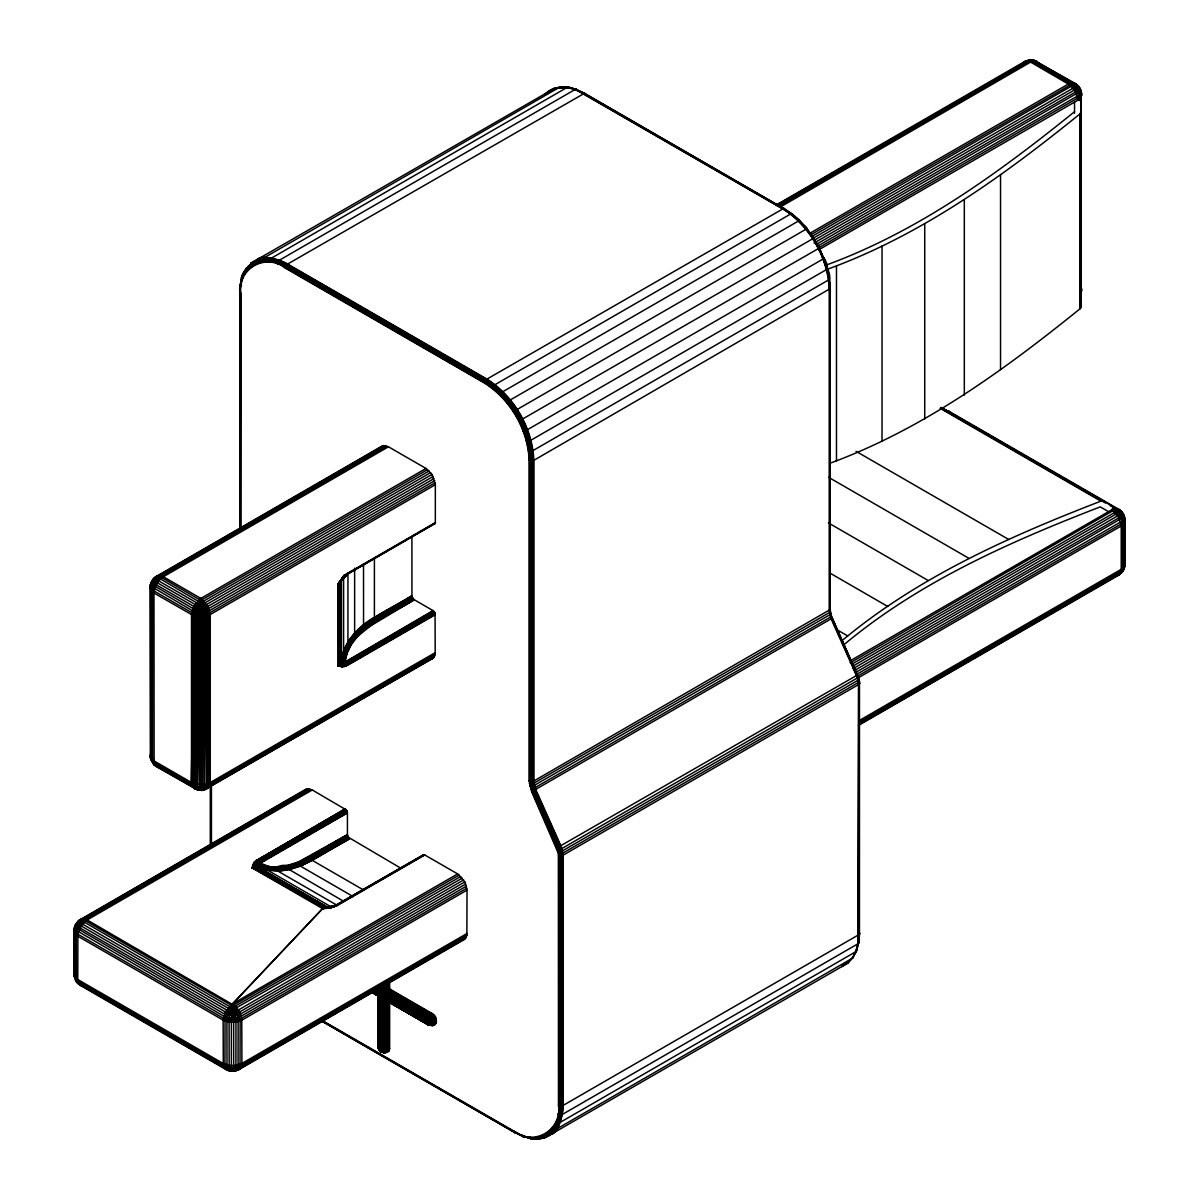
<?xml version="1.0" encoding="UTF-8"?>
<svg xmlns="http://www.w3.org/2000/svg" width="1199" height="1199" viewBox="0 0 1199 1199"><rect width="100%" height="100%" fill="white"/><g stroke="black" fill="none" stroke-linecap="round" stroke-linejoin="round"><path stroke-width="1.5" d="M81.142 985.083L82.461 986.178C78.445 985.038 73.619 980.497 75.117 975.941M156.949 765.831L158.673 767.54L152.947 763.673L150.939 758.532M411.916 536.627L411.946 596.203L413.85 599.5L433.019 610.606L435.042 613.124L435.222 654.369L210.11 784.326L204.265 786.274L197.505 786.274L191.645 784.326L154.131 762.669L150.355 757.993L150.145 586.911C150.205 580.691 156.814 572.493 163.364 576.749L200.877 598.421L201.582 601.658L202.961 616.811L202.032 784.745C203.53 791.43 198.225 791.43 199.723 784.745L199.723 616.856L197.445 784.506C194.718 788.582 203.171 791.715 198.285 789.437M206.708 788.882C191.705 792.149 212.328 790.651 208.491 783.382L208.671 615.447L205.898 604.925L200.877 598.421L193.698 606.424L191.495 614.652L191.495 782.527L193.698 788.223L198.959 789.661M239.83 529.583L240.37 291.357L240.37 530.003M240.16 530.213L240.37 291.357M240.474 528.534L240.744 293.815C237.027 268.936 265.608 252.434 285.287 268.096L484.606 383.155C510.579 399.642 527.875 429.587 529.149 460.326L529.149 780.999L531.667 791.715L558.359 853.433L558.464 1105.403C562.181 1130.282 533.6 1146.784 513.906 1131.137L322.486 1020.619M435.357 522.599L347.515 573.332L343.454 576.644L337.788 584.348L337.788 665.58L343.693 663.257C348.354 627.766 388.476 616.001 414.254 599.77L366.19 628.516L364.031 626.477L363.552 625.099L374.433 617.86L411.916 595.708C387.757 611.235 354.829 622.101 343.618 651.342C342.404 654.894 342.614 663.946 339.047 664.741L339.062 583.074L345.971 574.98L435.327 523.049L435.357 484.696L432.015 474.459L425.99 468.449L388.461 446.792L382.436 445.848L156.185 576.479C150.849 579.657 147.057 589.458 153.982 592.995L193.084 615.447L200.877 616.9L208.671 615.447L435.357 484.696M363.642 625.548L411.946 596.203C385.763 612.674 345.492 626.418 341.595 662.477C341.25 663.212 340.051 666 340.111 663.766L340.126 582.519L342.434 577.528M337.788 665.58L339.047 664.741L337.788 584.348C340.696 584.542 342.539 575.565 341.43 580.376L341.43 661.608L342.554 665.64L342.315 666.749L337.878 665.61L341.475 662.043M389.645 1001.615L389.645 1048.555C387.817 1052.063 380.383 1051.493 378.165 1048.031L378.03 995.695L371.54 992.053L377.925 995.74L377.88 1046.442C378.135 1049.784 384.309 1056.559 379.049 1048.316L379.109 995.065L372.754 991.393M435.432 1024.321L428.358 1024.935L384.474 999.621L379.109 993.371L378.569 986.597M380.623 1051.298L380.368 1049.62M380.578 986.867L380.578 994.211L426.754 1020.859C434.518 1024.62 440.318 1018.745 431.85 1013.35L389.645 988.98L377.85 995.799L371.39 992.068M434.398 1024.935L431.37 1024.456C429.062 1026.794 425.825 1023.526 426.754 1020.859L381.462 993.701L381.477 986.462M382.436 985.758L382.436 993.147L427.623 1021.188C425.63 1026.599 435.477 1024.815 428.358 1024.935M435.432 1017.366L431.82 1018.476L428.463 1017.966L383.44 992.562L383.44 985.278L383.44 992.562L427.309 1018.67L431.88 1019.63L435.911 1018.401M384.474 999.621L384.474 1049.934L385.523 1000.131L384.474 999.621L384.115 1052.722L385.583 1052.647L386.168 1050.699L386.528 1000.431L385.523 1000.131L384.579 1052.108M385.523 1000.131L386.198 1049.814L383.905 1049.934L379.783 1048.825L378.075 1047.102L378.165 995.605L371.735 991.828L378.165 995.605L378.195 1047.297L378.569 995.38L372.275 991.663M386.528 1000.431L386.528 1049.739L387.022 1000.506L415.618 1016.842M858.979 932.387L859.563 933.646L858.604 934.83L563.155 1105.403L558.464 1105.403M558.464 855.142L563.155 855.142L858.604 684.554L859.563 683.37L858.979 682.111M1081.153 295.179L1081.153 306.659L1079.819 308.967C1005.212 369.127 926.707 426.364 836.482 460.821L829.618 463.369M818.842 249.752L1077.841 100.221L1081.153 100.221L1081.153 111.717L1079.819 114.025C1002.499 176.553 920.517 235.693 826.171 269.7M1080.884 294.085L1081.273 287.775L1081.678 290.428L1081.078 293.59L1081.078 90.974L1078.875 86.598L1075.653 83.705L1033.748 60.295L780.654 206.828M776.233 204.954L1024.92 61.374L1030.945 62.318L1070.093 85.084L1075.653 91.993L1077.841 100.221C1082.442 98.273 1082.982 91.559 1079.16 88.606C1078.396 83.885 1072.461 80.977 1068.459 83.975L810.089 233.146M1123.868 560.667C1127.48 566.602 1122.219 573.871 1116.539 575.985L1121.05 573.347L1121.964 570.349M1117.273 575.475L1122.938 571.024L1123.283 568.731M1118.832 575.025L1123.883 569.465L1123.883 565.748M858.004 677.96L1121.23 525.986C1128.229 522.449 1124.392 512.647 1119.027 509.47L949.038 411.332L943.763 409.908M203.485 789.437L202.046 789.826L204.489 789.871L205.733 788.537L206.483 784.056L206.902 616.061L205.494 607.503L200.877 598.421L195.872 604.925L193.084 615.447L191.495 782.527L195.272 784.056L204.31 784.506L210.26 782.527L435.357 652.571M379.768 1050.729C382.316 1052.242 388.521 1054.221 388.281 1049.245L388.371 1000.416M202.601 790.186L203.86 788.942L204.31 784.506L204.984 616.526L203.515 605.63L200.877 598.421L425.99 468.449M378.285 1015.643L377.955 1045.513M373.339 991.063L426.754 1020.859L426.934 1019.944L381.462 993.701L381.492 986.207M386.048 983.735L386.033 991.063L428.628 1016.257L385.523 991.363L385.464 985.833M386.288 1052.497L387.277 1049.59L387.487 1000.521L387.487 1049.515L387.951 1000.491L388.281 1049.245L386.198 1049.814M433.453 1014.609L429.767 1014.879L387.022 990.494L387.052 983.21L387.022 990.494L429.257 1015.448L386.528 990.779L386.483 983.48L386.528 990.779L429.032 1015.703L434.188 1015.433M199.723 784.745L200.877 598.421L208.071 606.424L210.26 614.652L210.26 782.527L208.071 788.223L202.796 789.661M387.996 982.7L387.951 989.969L429.931 1014.744L431.85 1013.35M432.659 1013.904L430.561 1014.174L388.791 989.475L388.851 982.221M375.437 990.224L378.569 992.023L378.614 986.462M241.419 285.272C238.841 279.232 243.817 268.591 250.246 265.788M389.645 1048.555L388.281 1049.245L388.791 1000.281M557.79 1113.946L562.436 1114.396L857.885 943.823L858.859 942.144L857.929 940.675M384.564 984.514L384.474 991.963L427.788 1017.636L426.934 1019.944M558.359 853.433L563.02 853.014L858.469 682.441L859.143 680.552L859.458 683.7M384.384 1052.108L383.17 1052.422L382.766 1049.814L383.44 998.932L429.467 1025.295M827.28 271.169C824.942 261.577 832.646 277.793 828.584 279.937L533.135 450.509L528.474 451.004M380.697 986.897L380.578 994.211L380.473 986.807M431.28 1025.04L381.462 997.043L380.593 1049.215L381.567 1052.003L383.815 1051.988M388.281 1049.245L389.135 1001.914L389.165 1048.825L388.536 1051.163L385.883 1052.542M381.462 993.701L381.612 986.237M380.727 1050.144L382.436 998.063L429.572 1025.415L431.37 1024.456C436.496 1027.288 433.633 1015.673 431.37 1013.62L389.165 989.25L389.165 982.041M383.44 992.562L383.59 985.293M400.931 868.256L348.265 837.217L310.601 858.619L298.941 864.344L287.55 867.941L276.654 869.32L266.523 868.451L257.365 865.363L256.706 863.28L254.518 861.826L252.225 867.881L322.546 908.587L334.761 906.189L424.401 854.767L457.643 873.906L464.822 881.924L467.011 890.153L466.876 935.28L464.822 939.177L238.571 1069.808L234.255 1071.112L233.131 1069.973M243.427 277.763L242.558 276.04L243.577 274.211L240.774 284.568M555.781 1121.455L560.323 1122.294L855.771 951.721L856.7 949.458L852.324 958.286L556.876 1128.859L554.897 1129.143L552.499 1127.689M353.255 896.612L300.499 866.158L298.941 864.344L298.506 861.916L347.425 834.654L347.425 812.997L346.151 809.835L312.265 789.976L306.225 789.032L78.834 920.442L75.117 925.208L73.948 930.109L73.948 974.757L76.751 982.311L81.727 985.668M342.644 577.363L337.878 584.213L345.971 574.98L435.222 523.453M558.03 851.65L562.616 850.78L858.064 680.208L859.054 679.219L858.169 678.364M343.588 575.22L343.588 650.922L345.837 653.74L344.233 662.268L345.807 665.76L342.315 666.749L337.878 665.61C339.677 664.875 342.12 664.681 343.019 662.702C347.35 627.332 387.427 614.907 413.085 598.736L375.572 620.393L413.46 599.14L365.365 628.021M285.287 268.096L287.64 264.035L584.587 93.222M484.606 383.155L486.944 379.094L783.906 208.296M433.828 1025.205L435.777 1023.436L435.777 1019.735L431.37 1013.62C426.289 1028.487 434.832 1029.941 431.37 1013.62L427.623 1021.188M499.848 395.056L502.981 391.623L798.429 221.051C798.669 221.515 811.483 229.758 805.848 229.324L510.399 399.896L506.877 402.909M240.744 528.729L240.744 293.815C237.567 292.151 242.378 275.665 241.164 285.707M240.085 293.275L241.089 282.379M240.37 293.56C236.623 268.456 265.459 251.805 285.332 267.602L484.636 382.676C510.864 399.312 528.294 429.527 529.598 460.536L529.598 781.208L532.041 791.625L557.16 847.903L558.794 853.583L558.914 1105.628C561.896 1125.951 540.689 1145.794 521.655 1134.824M347.515 573.332L337.878 584.213L343.004 577.618M424.011 854.662L335.165 905.605C332.603 909.097 333.742 904.256 336.964 905.68L424.806 854.962M422.468 856.311L423.007 854.887M434.967 1024.59L436.466 1020.499M857.885 943.823L858.469 682.441L856.506 675.637L831.387 619.358L829.288 610.426L829.288 287.041L830.248 288.24L830.158 609.572L533.84 780.999L529.149 780.999M858.259 943.568L858.844 682.186L856.88 675.397L831.761 619.134C827.625 613.483 831.387 602.003 829.423 612.554L533.975 783.127L529.314 783.546M858.559 943.253L859.458 932.987M858.859 942.534L859.563 933.317M246.709 271.544L246.35 268.276M232.336 1070.018C230.133 1073.525 223.479 1068.384 224.932 1064.292L225.037 1019L226.701 1012.556L229.938 1006.68L322.696 908.542L330.339 907.868L336.964 905.68L327.807 907.418L257.111 866.547L253.169 867.042L347.17 811.618L256.316 863.88L253.019 867.192L324.09 908.213L325.633 907.868L253.588 867.297C250.096 868.75 255.102 860.402 257.605 859.908L345.087 808.935L254.518 861.826L346.151 809.835L258.295 860.567L254.877 862.77L252.584 866.023M826.066 266.223C817.343 246.649 831.012 266.328 826.471 269.595L531.022 440.168L526.466 441.187M792.479 215.131L791.954 213.752L790.546 214.051L495.097 384.624L492.339 388.416M340.126 582.519L340.906 662.717L341.64 664.171L343.454 662.927L344.263 666.644M467.011 890.153L241.913 1020.124L235.963 1022.103L229.099 1022.103L223.149 1020.124L77.77 936.179L74.338 932.747C74.563 926.003 80.828 920.922 87.152 919.948L312.265 789.976M1124.257 568.236L1124.662 561.911M150.145 586.911L150.744 583.748L152.663 581.38M1081.678 289.094L1080.884 292.841M1125.052 563.23L1124.257 566.977M376.741 621.427L374.538 618.384L412.051 596.712C386.108 613.708 343.528 627.617 341.85 664.756C342.404 667.633 339.602 666.03 337.878 665.61L345.387 663.826L434.518 612.104M423.637 854.647L334.926 905.859L327.762 907.598L253.139 864.164L346.466 810.239L258.609 860.972L252.749 866.038L256.811 866.233L267.452 870.039L278.018 871.163L289.004 869.77L300.499 866.158L312.265 860.372L349.778 838.715L300.499 866.158M339.677 666.224L340.141 664.201L339.047 664.741M457.643 873.906L232.531 1003.878L231.392 1020.334L231.377 1065.656C229.878 1072.341 235.199 1072.341 233.685 1065.656L233.67 1020.334L232.531 1003.878L322.546 908.587L327.807 907.418L256.256 866.697L252.225 867.881L324.27 908.138L334.926 905.859M344.922 653.26L343.454 662.927C339.961 665.085 347.14 645.332 348.849 643.728C363.672 621.112 390.919 612.179 412.456 597.761C385.823 614.008 345.432 627.662 341.745 664.126C348.954 660.229 349.823 668.547 339.737 666.074M413.46 599.14C391.713 613.079 364.376 621.741 349.643 644.388C348.909 645.602 339.602 665.13 345.971 661.953L433.813 611.22M342.929 577.738L341.43 580.376M375.946 620.797L413.85 599.5C388.731 615.776 349.314 628.036 344.578 662.582L342.899 663.332M298.506 861.916L287.355 865.438L288.015 868.84L343.364 901.153M557.505 849.821L561.956 848.502L857.405 677.915L857.974 676.566L858.934 679.458M530.587 788.972L535.039 787.638L830.487 617.065C832.81 614.922 829.318 615.911 832.076 618.924L857.195 675.187L859.263 684.015M841.848 966.649L843.107 964.551M345.357 653.53L343.454 662.927L433.019 610.606M340.111 663.766L338.882 583.209L346.331 574.995L343.513 577.573L343.454 576.644L347.2 574.501L337.878 584.213L347.365 574.171L344.263 575.805L337.878 584.213L343.214 577.648M376.336 621.157L357.557 636.414L351.067 644.972L346.841 653.98L345.162 661.323L346.676 662.822M201.762 789.916L195.047 788.882L193.279 783.382L194.852 616.061L196.261 607.503L200.877 598.421L198.839 614.817L197.445 784.506L197.46 616.616L195.272 784.056L196.591 789.392L199.708 789.826M1081.678 95.485L1080.509 89.251L1077.871 85.594L1035.636 61.059L1030.945 62.318L1030.376 59.95L1028.742 60.1L1031.695 59.95L1030.945 62.318L1027.138 60.639L1023.766 62.033L1022.133 64.356L1024.366 62.303L1022.822 63.052M374.403 558.299L374.403 617.365C357.422 626.882 343.034 642.799 340.906 662.717L340.921 581.485L342.105 577.903L341.595 579.567M344.233 662.268L346.841 653.98M287.355 865.438C283.444 864.959 272.443 865.828 278.018 871.163L337.174 905.32M240.489 283.803L242.902 274.811M240.579 284.193L242.768 276.07M204.684 789.631L433.169 658.266L435.222 654.369M384.774 1052.093L388.536 1051.403L389.57 1049.455M823.683 258.594C814.451 237.582 820.131 247.713 823.009 259.044L527.56 429.632L523.184 431.16M855.771 951.721L858.574 941.365M856.146 951.451L858.769 941.755M856.446 951.122L858.859 942.144M75.312 972.779L74.143 975.312L74.743 978.429M73.948 930.109L74.533 926.932L76.451 924.564C77.216 919.843 83.151 916.935 87.152 919.948L235.738 1006.381L239.725 1011.896L241.778 1018.161L241.913 1063.438L239.725 1069.133L235.334 1070.872L233.505 1069.898M75.132 970.86L73.948 973.423L74.743 977.17M150.549 753.467L150.355 757.993L153.952 764.677L197.071 789.631L156.185 766.566L154.131 762.669L153.982 592.995L155.241 586.866L158.673 580.916L163.364 576.749L388.461 446.792M529.149 460.326L533.84 460.326L830.248 288.569M1081.273 291.732L1081.273 92.833M75.312 925.703L79.029 920.667L307.573 788.717M246.125 268.681C254.293 262.611 249.587 260.513 251.161 266.763M853.223 957.267L847.633 963.307L848.757 960.744M1030.061 60.34L1031.695 59.95M325.274 907.478L254.593 866.607L252.195 867.971L255.327 862.156L257.965 860.208L345.807 809.475L257.605 859.908C253.828 860.492 257.59 861.332 258.025 863.145C288.839 878.867 321.527 848.547 347.575 835.658L347.425 834.654L298.506 862.875M342.06 578.862L339.961 582.04L345.567 574.876L435.327 523.049M431.175 1025.43L431.37 1013.62C434.173 1016.197 437.725 1023.601 432.779 1025.46M531.667 791.715L831.806 618.429M858.304 677.24L832.316 618.369L857.42 675.007L556.786 847.993M529.793 786.229L534.379 785.36L829.828 614.772L830.293 613.049L831.372 616.391M341.79 662.882L338.882 665.265M331.748 907.208L267.797 870.294L266.478 866.922L257.335 864.404C290.098 878.253 320.807 849.791 347.575 835.658L347.98 836.707C320.957 849.851 289.738 879.496 257.335 864.404L347.395 812.547L256.571 864.224L252.225 867.881L255.702 862.381L258.879 861.407L252.929 866.053M200.877 598.421L197.745 607.863L196.786 616.526L195.272 784.056L195.287 616.166L193.279 783.382L193.279 615.507L191.495 782.527L153.982 760.87L150.145 756.119M242.558 276.04L246.649 267.932M244.431 272.578L247.024 267.662M242.648 276.489C248.493 258.265 271.738 256.796 285.602 266.553L484.921 381.627C511.583 398.548 529.329 429.272 530.647 460.821L530.647 781.493L532.941 791.325L558.075 847.588L559.828 853.718L559.948 1105.913C562.406 1122.564 546.234 1144.685 529.149 1136.832M242.812 276.939C248.628 258.864 271.678 257.395 285.437 267.077L484.741 382.151C511.194 398.937 528.789 429.422 530.093 460.716L530.093 781.373L532.476 791.49L557.595 847.768L559.289 853.673L559.408 1105.793C560.922 1122.549 548.123 1141.793 529.568 1137.776M303.452 792.014L305.071 789.706M852.324 958.286L856.79 949.908M852.699 958.016L856.76 950.342M266.448 867.956L256.796 864.599L347.32 812.083L258.19 863.595M240.789 282.679L239.785 292.286L239.89 529.733M150.549 585.607L152.063 580.841L155.241 577.483L383.77 445.533M427.788 1017.636L429.931 1014.744L387.487 990.224L387.487 982.97M1113.496 506.877L1111.848 509.755L851.23 660.214M346.466 810.239L254.023 862.486L257.365 865.363L255.207 865.064L252.225 867.881L256.061 862.651M342.3 578.757L341.85 579.567M75.132 927.531L74.338 928.79L74.338 976.076L76.451 980.302L223.299 1065.237L231.392 1067.425L241.778 1065.237L466.876 935.28M379.274 1047.416L378.929 1049.68M1026.089 61.719L1028.742 60.1L1030.945 62.318L1035.831 60.819L1039.758 64.356M253.259 866.128L256.406 862.95C262.386 862.171 268.891 868.705 276.684 866.787M335.45 905.44L322.696 908.542L327.762 907.598M252.225 867.881L254.683 864.689L257.141 863.969M806.867 228.859L813.611 238.256L513.247 411.737M254.263 866.292L255.207 865.064M339.737 581.59L347.47 573.781L345.777 574.486L344.278 576.764L346.676 574.921L337.878 584.213M340.246 664.651L341.071 663.587L340.801 664.561L346.961 663.332L434.817 612.599M232.741 1070.018L232.936 1070.812L238.361 1069.793L240.025 1066.091L240.145 1020.978L238.361 1012.556L232.531 1003.878L229.908 1013.41L229.099 1022.103L229.159 1067.185L229.908 1070.662L231.932 1069.973M1038.094 63.547L1036.775 61.389L1033.148 60.1L1030.945 62.318L1028.142 60.295L1025.115 61.389L1026.659 60.879M383.38 1052.647L384.175 1052.093M341.76 579.207L339.917 581.77L343.558 576.899L346.961 574.741M344.098 576.914L345.387 575.805M345.162 574.681L344.518 575.46L345.971 574.98M253.094 866.083L259.119 861.871L257.23 859.653M518.732 421.239L818.707 248.388L819.472 247.818L813.701 238.016M339.812 581.65L344.338 576.704M1121.964 571.368L1123.283 569.9M548.048 1132.456C557.565 1141.328 563.995 1110.049 563.155 1105.403L563.02 853.014L561.057 846.209L535.938 789.931L533.84 780.999L533.84 460.326C532.491 427.968 514.296 396.449 486.944 379.094L287.64 264.035C284.043 260.992 253.738 250.906 256.661 263.6M332.018 906.984L335.78 905.365L322.696 908.542L329.14 908.048L336.544 905.485L322.696 908.542L329.14 908.048M245.99 269.116C255.132 255.807 273.972 257.845 286.126 265.534L485.445 380.608C512.468 397.753 530.453 428.897 531.786 460.881L531.786 781.553L533.975 790.905L559.109 847.183L560.967 853.658L561.102 1105.958C562.241 1114.5 553.938 1141.373 542.548 1135.633M245.96 269.595C255.027 256.376 273.762 258.399 285.842 266.028L485.145 381.102C512.018 398.143 529.883 429.107 531.217 460.881L531.217 781.553L533.45 791.115L558.584 847.393L560.398 853.718L560.518 1105.958C562.166 1118.247 550.551 1143.261 536.193 1137.102M544.811 94.571C547.493 92.113 552.02 87.677 555.722 89.026M545.26 94.376L547.598 91.858M156.185 576.479L153.157 579.746M380.338 447.512L381.282 446.508M79.973 919.663L75.117 925.208L74.338 932.747M551.75 1134.074C559.948 1127.09 562.571 1115.984 562.706 1105.628L562.571 853.238L560.622 846.449L535.503 790.171L533.405 781.208L533.405 460.536C532.056 428.208 513.861 396.719 486.539 379.379L287.235 264.305C278.198 259.254 267.257 255.972 257.111 259.569M853.358 956.817L848.712 961.793L843.002 965.09M343.454 576.884L345.567 574.876M232.936 1070.812L235.169 1070.662L235.918 1067.185L235.963 1022.103L234.734 1011.162L232.531 1003.878L225.352 1011.896L223.149 1020.124L223.299 1065.237L225.352 1069.133L232.141 1070.812M344.578 662.582L433.424 610.876M345.971 661.953L339.991 665.25M253.424 866.173L256.796 864.599M434.188 611.64L344.098 664.036L340.021 665.085M842.058 640.611L847.708 635.935C922.66 575.04 1011.476 535.668 1100.892 501.137L1103.56 501.137M330.579 908.018L328.616 907.523L336.155 905.38L322.696 908.542L331.838 907.418M844.021 644.642C919.258 581.83 1009.603 541.903 1100.232 506.877L1108.535 511.658M345.387 663.826L337.878 665.61L347.47 664.89L435.327 614.173M1074.529 111.717C998.422 173.106 918.074 231.662 825.392 265.369M231.557 1069.898L228.245 1070.302L227.016 1066.735L226.926 1021.653L228.245 1013.065L232.531 1003.878L236.832 1013.065L238.136 1021.653L238.061 1066.735L236.832 1070.302L235.334 1070.872M383.995 1052.048L382.331 1052.257L381.672 1049.59L382.436 998.063L429.032 1025.085M346.961 663.332L344.338 664.89L337.878 665.61M158.673 575.49L156.754 578.532L158.673 580.916L196.981 602.962L204.774 602.962L430.666 472.616M82.461 918.689L80.543 921.731L82.461 924.099L227.84 1008.029L234.255 1009.018L462.334 878.073M947.869 411.677L944.198 410.403L950.207 411.991L951.826 414.314M435.222 613.648L342.315 666.749M435.042 613.124L345.702 664.786L342.569 665.25M363.417 889.913L312.265 860.372L310.061 857.315L347.47 835.148C320.837 848.622 291.132 876.379 258.759 863.924C269.67 865.963 268.846 868.571 258.759 863.924M374.837 619.224L412.231 597.237L374.658 618.744M310.361 858.169L347.74 836.183L310.166 857.69M310.601 858.619L347.98 836.707L310.751 858.874L348.969 838.086C323.355 850.825 298.086 874.91 267.137 869.725M346.751 810.689L256.241 862.8L346.751 810.689L256.841 861.511M257.8 862.695L346.991 811.138L259.029 861.661M251.34 262.911L554.313 88.441M251.026 263.27C261.622 255.147 276.175 258.444 286.831 264.664L486.15 379.723C513.412 397.034 531.547 428.448 532.896 460.716L532.896 781.373L535.024 790.426L560.143 846.689L562.076 853.418L562.211 1105.793C562.271 1118.038 557.595 1133.864 544.541 1137.401M548.078 91.768L553.833 88.441M250.786 263.675C261.337 255.597 275.845 258.894 286.471 265.069L485.775 380.143C512.947 397.379 531.007 428.687 532.356 460.821L532.356 781.493L534.514 790.666L559.633 846.944L561.537 853.568L561.672 1105.913C562.361 1120.421 554.073 1138.915 537.497 1138.72M562.916 88.336L561.417 87.002L559.633 87.167L264.185 257.755L262.806 259.868L263.016 262.116M569.78 88.171L567.052 87.467L271.603 258.04L270.06 262.401M577.588 90.644L576.539 89.385L574.935 89.58L279.502 260.153L277.554 264.409M775.963 205.569L1029.237 60.07M777.447 205.628L1030.555 60.37M779.02 206.048L1029.626 61.389L1032.579 61.539L1070.692 83.795L1070.093 85.084L811.723 234.255M385.254 445.593L160.156 575.55L158.987 578.083L197.67 600.924L203.545 601.194L429.197 470.952M386.842 446.013L161.73 575.985L161.131 577.259L199.244 599.515L202.226 599.65L427.608 469.558M811.678 236.593L1072.85 85.309L1071.666 82.776L1032.129 60.445M814.511 240.1L1074.499 90L1076.702 87.782L1075.443 83.69L1068.459 83.975C1074.424 86.598 1079.055 92.608 1079.325 99.202M814.046 243.037L1075.653 91.993C1083.192 87.857 1073.959 80.798 1068.459 83.975C1076.102 86.013 1081.783 93.777 1080.494 101.765M816.594 244.191L1078.875 92.203L1079.909 88.816L1078.276 86.328L1074.874 84.44L1068.459 83.975C1074.784 84.964 1081.048 90.045 1081.273 96.789M817.283 246.305L1077.272 96.19L1080.509 92.967L1079.909 88.816L1075.068 85.099L1068.459 83.975L1075.068 85.758L1079.909 89.97L1081.483 93.582L1079.16 97.254L817.718 248.373M432.015 474.459L205.898 604.925L200.877 605.87L195.872 604.925L157.339 582.774L155.121 580.556L156.38 576.464L163.364 576.749C157.399 579.372 152.768 585.382 152.498 591.976L152.498 759.851L153.952 764.677M433.169 476.468L206.857 607.024L200.877 608.148L194.912 607.024L156.185 584.767C148.631 580.631 157.863 573.572 163.364 576.749C157.129 578.532 151.599 584.123 151.344 590.822L151.524 760.526L154.551 764.243L195.617 787.338L204.1 787.773L209.69 785.915L434.802 655.943M434.113 478.551L207.637 609.197L200.877 610.456L194.133 609.197L152.947 584.977L151.913 581.59L153.547 579.102L156.949 577.214L163.364 576.749C157.039 577.738 150.774 582.819 150.549 589.563L150.744 759.282M434.802 480.664L208.206 611.355L200.877 612.734L193.549 611.355L152.063 586.925L150.939 583.254L153.247 580.106L156.754 577.873L163.364 576.749L154.866 579.716L150.939 584.513L150.744 587.66L154.131 591.032L193.204 613.468L200.877 614.907L208.551 613.468L435.222 482.732M435.357 614.667L347.515 665.385L339.812 665.91M434.113 657.262L205.569 789.197L204.085 789.137M309.057 788.777L83.945 918.749L82.776 921.267L229.324 1006.381L233.715 1007.055L460.851 876.424M310.631 789.197L85.534 919.168L84.934 920.442L230.912 1004.987L233.131 1005.317L459.262 875.015M257.605 859.908L345.447 809.175M259.584 863.715L347.425 812.997M277.673 870.909C304.786 869.455 326.128 850.106 349.374 838.446L311.455 859.743M336.245 905.665L424.401 854.767M463.668 879.931L238.571 1009.888L234.734 1011.162L226.506 1009.888L81.127 925.958L78.654 922.9L80.168 919.648L87.152 919.948L81.127 925.958L77.92 934.216L77.77 979.508L79.973 985.203L226.506 1069.808L230.822 1071.112M464.822 881.924L239.725 1011.896L235.169 1013.41L229.908 1013.41L225.352 1011.896L79.973 927.951C72.42 923.815 81.652 916.755 87.152 919.948C81.202 922.556 76.556 928.566 76.286 935.16L76.286 978.489L77.74 983.315L227.84 1070.108L231.362 1070.737M465.767 884.023L240.654 1013.979L233.535 1015.898L224.408 1013.979L76.751 928.161L75.717 924.774L77.336 922.286L80.753 920.397L87.152 919.948C80.918 921.716 75.387 927.307 75.132 934.006L75.132 977.335L76.946 981.921L223.718 1066.825L231.452 1068.894L241.344 1066.825L466.456 936.854M850.256 662.822L1114.141 510.025L1113.466 508.976L1111.848 509.755L1119.027 517.758L1121.23 525.986L1121.23 569.315L1119.027 575.01L859.039 725.11M466.456 886.121L241.344 1016.093L235.753 1017.951L229.309 1017.951L223.718 1016.093L75.852 930.109L74.743 926.437L77.036 923.305L80.543 921.057L87.152 919.948L78.654 922.9L74.143 929.555L77.92 934.216L223.299 1018.161L229.159 1020.109L235.918 1020.109L241.778 1018.161L466.876 888.189M851.83 664.216L1115.055 512.258C1119.102 509.575 1112.087 506.533 1110.229 505.768M853.313 665.88L1117.273 513.397L1118.457 511.538L1117.858 509.575L1116.539 508.496L1113.466 508.976M853.044 668.667L1117.873 515.765C1121.769 514.311 1120.495 508.616 1116.539 508.496M854.198 670.661L1119.027 517.758C1126.58 513.622 1117.348 506.563 1111.848 509.755C1117.798 512.363 1122.444 518.373 1122.714 524.967L1122.714 568.296L1121.26 573.122L858.364 725.035M855.142 672.759L1122.249 517.968L1123.283 514.581L1121.665 512.093L1118.247 510.204L1111.848 509.755C1118.082 511.523 1123.613 517.114 1123.868 523.813L1123.868 567.142L1122.054 571.728L859.054 723.731M857.435 673.928L1120.66 521.97C1129.593 517.533 1119.027 505.034 1111.848 509.755C1118.172 510.729 1124.437 515.81 1124.662 522.554M857.87 675.996L1121.08 524.023C1130.447 518.882 1119.461 507.836 1111.848 509.755C1118.097 509.98 1124.902 514.521 1125.052 521.25M467.011 933.481L241.913 1063.438L235.963 1065.416L229.099 1065.416L223.149 1063.438L77.77 979.508L73.948 974.757M233.715 1070.737L237.222 1070.108L465.767 938.173M371.465 992.023L378.359 995.5M859.623 720.344L1121.23 569.315L1125.052 564.564L1125.052 519.916L1121.26 511.359L941.155 407.375M859.473 722.143L1122.549 570.11L1124.662 565.883L1124.662 518.597L1123.868 517.339M434.862 1016.362L431.745 1017.337L428.358 1016.632L385.523 991.363L385.523 983.989M436.256 1019.465L431.925 1020.769L426.964 1019.735L382.436 993.147L382.481 985.773L382.436 993.147L427.309 1018.67M436.541 1021.473L431.955 1022.852L427.578 1022.177L380.578 995.904L380.593 1049.215L379.693 987.376M436.466 1022.372L431.94 1023.736L427.623 1023.062L380.578 995.904L426.934 1023.272M389.36 1050.234L383.935 1051.553L379.379 1050.024M434.862 1024.65C428.418 1028.382 436.046 1020.109 431.37 1013.62L428.747 1020.454L429.227 1025.175L387.022 1000.506L387.277 1049.59M436.256 1023.167L431.925 1024.471L427.803 1023.841L381.462 997.043L381.477 1049.515M384.04 1052.512L387.966 1051.733M389.016 1050.894L384.984 1052.122M434.188 1024.815L433.274 1025.295M842.822 965.57L848.562 962.257M842.567 966.004L848.322 962.677M545.515 1137.506L848.008 963.037M259.314 862.336L347.17 811.618M375.077 619.673L413.085 598.736M348.609 837.681C321.032 851.5 289.514 880.276 256.331 865.438C254.278 864.929 257.021 865.603 257.111 866.547M348.969 838.086C323.19 850.571 297.802 874.446 266.882 869.35C262.596 869.185 258.07 864.149 253.753 866.278M298.476 862.381L309.912 856.311L310.061 857.315M345.807 665.76L347.47 664.89M334.761 906.189L333.262 906.939L334.656 906.579M334.491 906.249L325.633 907.868L331.913 907.178M209.001 787.218L201.882 789.137L192.754 787.218M240.654 1068.129L231.527 1070.048L224.408 1068.129M516.259 1132.485L514.746 1132.725M334.791 906.399L329.845 907.298L335.165 905.605M521.76 1135.303L522.794 1136.562L524.398 1136.367M299.795 865.588L311.845 860.103M529.868 1138.151L532.296 1138.48M537.931 1138.93L539.7 1138.765L530.213 1138.451M553.368 88.531L560.967 86.898M545.98 1137.416L538.831 1139.05M346.331 662.358L343.693 663.257M339.917 665.58L345.777 665.28M333.742 906.279L329.845 907.298L333.966 906.204M324.27 908.138L327.357 907.583M431.67 1025.01L433.453 1024.785M434.667 1024.471L431.475 1025.04M255.297 865.753L256.571 864.224L256.331 865.438M347.2 663.841L342.554 664.875M325.633 907.868L333.187 907.253M257.53 862.276L259.269 862.186M347.365 664.381L344.338 664.89M554.807 88.546L561.417 87.002M558.569 87.977L561.851 87.212M558.989 88.261L569.48 87.797M434.518 524.188L433.424 524.158M432.015 658.925L429.197 659.18M462.334 940.151L463.668 939.836M237.222 1070.108L238.571 1069.808M433.528 1025.175L431.58 1025.43M432.239 1025.58L433.184 1025.415M799.193 220.721L800.108 221.156L791.655 213.692M330.235 907.673L325.933 908.362M386.917 1052.287L385.134 1051.988M256.706 863.28L258.025 863.145M384.684 1052.512L385.793 1052.422M325.888 908.183L330.339 907.868M326.967 907.478L330.13 907.508M328.616 907.523L330.789 907.433M946.221 411.077L949.038 411.332M197.67 789.137L194.852 788.897M380.323 1051.283L383.89 1052.467M339.961 665.415L344.398 665.79M430.561 1024.845L431.88 1025.055M430.936 1025.445L431.82 1025.445M231.647 1070.827L233.415 1070.827M560.068 86.987L568.746 87.287M559.633 87.167L569.135 87.497M562.616 87.887L567.981 88.097M530.602 1138.645L539.28 1138.96M159.647 767.135L155.046 765.786L150.939 759.791M256.256 866.697L267.797 870.294M256.001 863.55L256.961 863.64M1031.53 59.95L1033.148 60.1M1031.35 60.37L1033.583 60.52M943.898 410.298L945.651 410.478M384.279 1052.512L381.567 1052.003M1033.748 60.295L1036.775 61.389M197.28 789.871L198.075 789.961M339.872 665.745L342.419 666.389M944.737 410.028L948.844 411.332L950.163 413.505M1032.669 60.07L1039.068 63.052M1033.928 61.329L1035.801 61.719M430.786 1025.4L418.691 1018.685M382.331 1052.257L383.62 1052.647M226.506 1069.808L227.84 1070.108M382.286 1051.538L379.573 1050.354L377.88 1045.783M254.593 865.873L255.582 866.128M568.326 87.182L576.539 89.385M567.891 87.182C574.126 87.407 598.826 100.581 576.164 89.296M567.472 87.272L577.184 89.85M567.052 87.467L577.408 90.21M521.925 1135.723L530.722 1138.061M522.164 1136.082L531.876 1138.675M522.464 1136.367L531.442 1138.765M351.067 644.972L348.849 643.728L347.935 641.63L347.935 573.317M382.226 1051.313L381.477 1051.613M154.146 764.902L157.354 766.446M357.557 636.414L354.634 632.802L354.634 568.191M575.355 89.385L791.205 213.842M574.935 89.58L585.397 94.361M513.906 1131.137L523.993 1136.562M513.951 1131.586L523.573 1136.652M514.056 1131.976L523.169 1136.652M946.82 410.598L947.705 411.017M949.608 412.261L951.137 412.996M427.309 1024.096L429.886 1024.95L425.165 1022.282M382.031 1052.287L380.413 1051.163L379.783 1048.825L379.109 995.065L378.584 1047.851L378.569 995.38L372.29 991.738L378.569 995.38L378.464 1047.731L379.873 1050.834M254.952 866.862L326.578 907.313M389.165 989.25L430.561 1014.174L387.951 989.969L387.877 982.745M418.811 1018.655L421.988 1020.469M429.032 1015.703L386.033 991.063L385.958 983.735M394.261 1004.103L397.409 1005.901M387.022 1000.506L415.513 1016.872M378.03 995.695L371.81 991.948L378.165 995.605L377.955 1046.712L377.925 995.74M584.258 93.147L784.596 209.031L583.883 93.162M583.089 93.462L782.392 208.521C809.745 225.877 827.939 257.395 829.288 289.753M942.189 408.065L1102.975 500.897M941.545 407.99L1102.331 500.822M940.84 408.065L1101.626 500.897M1102.196 501.122L1105.403 502.981M940.091 408.304L1100.892 501.137M856.026 451.319L1008.764 539.505M828.659 477.337L968.537 558.105M828.434 522.914L928.116 580.466M829.873 573.047L887.755 606.469M836.452 629.445L847.708 635.935M373.324 990.944L426.679 1021.743M322.531 1021.068L514.236 1131.751M321.017 1020.529L515.45 1132.785M321.182 1020.859L515.09 1132.8M430.561 1014.174L388.371 989.715L388.371 982.491M428.628 1024.995L383.44 998.932L383.905 1049.934M387.487 990.224L429.767 1014.879M378.569 992.023L375.437 990.209L378.569 992.023L377.925 989.385M396.015 1005.212L399.252 1007.1M402.474 1008.988L405.712 1010.862M410.553 1013.695L413.775 1015.583M417.012 1017.471L421.853 1020.304M425.09 1022.177L428.313 1024.066M427.593 1024.396L382.436 998.063L382.766 1049.814M381.462 997.043L427.204 1023.901M374.358 990.509L379.109 993.371L379.109 987.841M385.523 991.363L428.073 1017.127L384.474 991.963L384.474 984.514M783.561 208.206L792.374 214.096M783.202 208.221L792.479 214.381M784.745 209.885L790.935 214.081M1073.15 82.731L1075.068 85.758L1073.15 88.141L813.162 238.241L819.022 248.193M1075.653 83.705L1079.759 88.067L1080.494 91.574L1079.325 90.42M381.462 1052.003L378.824 1049.485M380.233 1050.474L378.27 1048.286L378.075 1045.123M792.194 213.887L800.063 220.916M791.31 213.737L800.078 221.44M793.723 216.24L798.729 220.676M790.935 213.857C810.989 230.238 824.792 254.128 828.959 279.697M829.663 607.968L830.248 608.897M1119.027 509.47L1123.688 515.51M799.763 220.676L807.272 229.144M799.508 220.661L807.182 229.369M75.717 980.093L79.434 984.469L76.062 981.232L75.717 978.924M379.573 1048.84L378.464 1047.042L379.274 1050.219M807.077 228.844L813.746 238.121M806.582 228.949L813.372 238.451M1123.688 562.586L1124.467 563.83M813.507 238.076L819.247 248.028M824.088 258.085L827.34 268.876M819.142 247.863L823.908 258.399M832.106 618.384L857.225 674.647M857.45 674.647L858.424 677.045M831.312 615.776L832.451 618.579M831.057 615.716L832.301 618.729M823.638 257.86L827.13 269.116M154.866 764.183L155.121 765.022L153.247 762.924M858.229 676.626L859.054 679.219M830.562 613.184L831.506 616.196M831.162 616.601L829.948 608.268M1077.272 86.013L1077.706 87.602M374.538 618.384L374.403 617.365M827.22 268.096L829.438 279.142M826.95 267.977L829.243 279.427L829.663 289.499M827.939 274.451L828.614 277.718M858.979 678.799L859.428 681.347M858.799 678.619L859.323 681.632M830.293 610.905L830.697 614.038M74.338 972.104L74.533 974.023M363.552 625.099L363.522 563.74M829.453 278.333L830.158 288.899M829.258 278.093L829.948 289.214M859.443 681.062L859.563 683.37M830.158 608.567L830.293 611.745M388.716 982.011L388.791 989.475M386.947 983.225L387.022 990.494M208.671 615.447L210.26 782.527M206.902 616.061L208.491 783.382M204.984 616.526L206.483 784.056M202.961 616.811L204.31 784.506M200.877 616.9L202.032 784.745M1081.153 100.221L1081.078 307.274M1080.824 112.931L1080.824 307.873M1080.389 113.5L1080.389 308.443M1079.819 114.025L1079.819 308.967M1074.529 102.14L1074.529 113.276M1000.536 174.619L1000.536 369.562M964.311 200.158L964.311 395.1M924.729 223.973L924.729 418.916M882.029 245.93L882.029 440.872M859.458 682.711L859.458 933.976M859.263 682.396L859.263 934.291M836.482 265.878L836.482 460.821M830.158 287.91L830.158 609.572M829.948 287.595L829.948 609.886M829.663 287.295L829.663 610.171M389.645 981.771L389.645 988.98M379.783 987.197L379.783 1048.825M240.085 291.657L240.085 530.048M211.429 785.525L211.429 845.28M211.054 785.27L211.054 845.025M210.769 785.225L210.769 844.995M210.574 785.54L210.574 845.31M210.469 785.87L210.469 844.096M151.913 760.286L151.913 761.455M77.036 980.542L77.036 981.561M328.781 907.478L325.828 907.973L328.856 907.538M379.109 993.371L374.328 990.704L379.109 993.371"/></g></svg>
